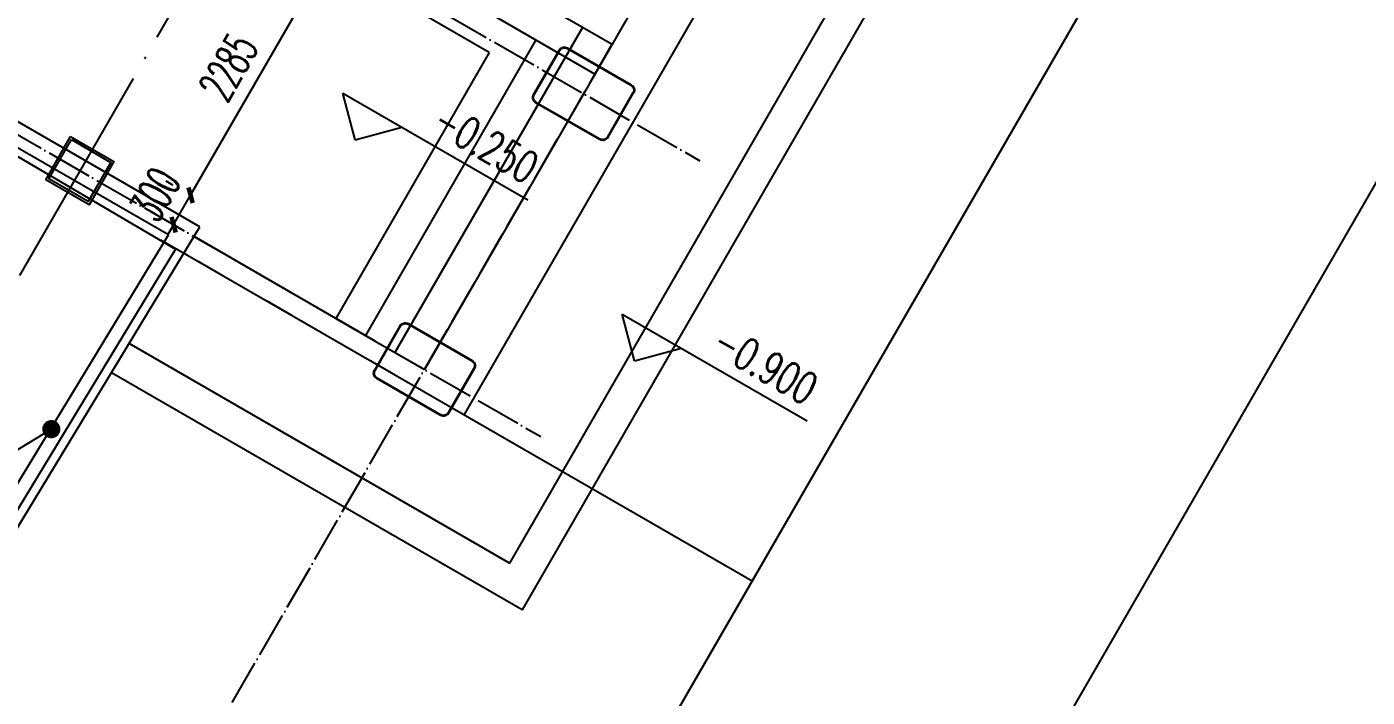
# Model space of a CAD drawing. Header units: millimetres. Extents: x 216654360 to 218309126, y 218099985 to 219647706.
# Drawn here: x 217908599 to 217920388, y 218892183 to 218898079 of the extents above; entities that cross this region are included whole.
import ezdxf
from ezdxf.xclip import XClip

# ---------------------------------------------------------------- set-up
doc = ezdxf.new("R2010")
doc.units = ezdxf.units.MM
doc.header["$LTSCALE"] = 1000
doc.header["$XCLIPFRAME"] = 0
doc.linetypes.add('02-博雅楼平面图（V8）$0$DASH', pattern=[0.35, 0.25, -0.1])
doc.linetypes.add('DOTE', pattern=[2.42, 2, -0.2, 0.02, -0.2])
doc.layers.add('02-博雅楼平面图（V8）$0$A-FLOR-OVHD', color=173, linetype='02-博雅楼平面图（V8）$0$DASH', lineweight=9)
doc.layers.add('内装控制线', color=6, linetype='Continuous', lineweight=35)
for name, color, linetype in [('A-ANNO-DIMS', 3, 'Continuous'), ('A-ANNO-DOTE', 1, 'DOTE'), ('A-ANNO-IDEN-LEVL', 3, 'Continuous'), ('A-ANNO-TXT', 7, 'Continuous'), ('A-FLOR-STRS', 51, 'Continuous'), ('A-FURN', 45, 'Continuous'), ('A-WALL', 2, 'Continuous'), ('A-WALL-MSNW', 2, 'Continuous'), ('A-WALL-PATT', 252, 'Continuous'), ('DIM_LEAD', 3, 'Continuous'), ('现状植物', 3, 'Continuous')]:
    doc.layers.add(name, color=color, linetype=linetype)
doc.styles.add('_TCH_DIM_T3', font='SIMPLEX.shx', dxfattribs={"width": 0.564706, "bigfont": 'GBCBIG.shx'})
doc.styles.add('A_DIM', font='SIMPLEX', dxfattribs={"width": 0.7, "bigfont": 'HZ'})
doc.dimstyles.new('_TCH_ARCH&&100', dxfattribs={"dimtxt": 297.5, "dimasz": 100, "dimexe": 250, "dimexo": 300, "dimgap": 126.25, "dimtad": 1, "dimdec": 0, "dimzin": 0, "dimdsep": 46, "dimtxsty": '_TCH_DIM_T3', "dimblk": 'ARCHTICK', "dimcen": 0.09, "dimclrt": 7, "dimazin": 2, "dimtfac": 1, "dimtdec": 0, "dimtix": 1, "dimtmove": 2, "dimatfit": 3, "dimfxl": 100, "dimtolj": 1, "dimtzin": 0, "dimarcsym": 0})

# ---------------------------------------------------------------- blocks, each defined once
blk = doc.blocks.new('123sfg')
at = {"color": 5, "linetype": 'Continuous'}
for p, q in [((-488.181, -1174.087), (-488.181, -1227.658)), ((-485.181, -1174.087), (-485.181, -1225.876)), ((-494.186, -1214.937), (-488.181, -1214.937))]:
    blk.add_line(p, q, dxfattribs=at)
at = {"layer": 'A-WALL-PATT', "flags": 128}
blk.add_lwpolyline([(-504.339, -1219.975), (-504.317, -1218.763), (-505.836, -1218.729), (-505.807, -1217.226), (-505.673, -1214.815), (-503.917, -1214.864), (-494.032, -1214.943), (-494.122, -1218.949), (-495.16, -1218.919), (-495.16, -1219.197), (-495.291, -1219.203), (-495.308, -1220.689), (-495.325, -1220.944), (-495.392, -1221.219), (-495.865, -1223.091), (-498.313, -1222.951), (-498.276, -1219.989)], close=True, dxfattribs=at)
blk = doc.blocks.new('123sdtrt')
at = {"layer": 'A-WALL-MSNW'}
for p, q in [((6001102, -23348), (5985560, -23348)), ((6001005, -27724), (6001102, -23348)), ((6000898, -23548), (5985760, -23548)), ((6000809, -27518), (6000898, -23548))]:
    blk.add_line(p, q, dxfattribs=at)
blk = doc.blocks.new('A$C626D7193')
for points in [[(34511, -90517), (34951, -90517), (34951, -90956), (34511, -90956)], [(34531, -90537), (34931, -90537), (34931, -90936), (34531, -90936)], [(34531, -90537), (34931, -90537), (34931, -90936), (34531, -90936)]]:
    blk.add_lwpolyline(points, close=True)
at = {"layer": 'A-ANNO-DOTE', "ltscale": 0.2}
for p, q in [((38231, -96055), (38231, -50067)), ((18449, -87936), (39411, -87936)), ((18449, -90736), (39411, -90736))]:
    blk.add_line(p, q, dxfattribs=at)
at = {"layer": 'A-ANNO-DOTE', "flags": 128}
blk.add_lwpolyline([(34731, -58340), (34731, -96055)], dxfattribs=at)
blk = doc.blocks.new('13artr')
at = {"layer": '内装控制线'}
blk.add_lwpolyline([(6070522, 2127), (6071172, 2127, -0.414214), (6071222, 2077), (6071222, 1627, -0.414214), (6071172, 1577), (6070522, 1577, -0.414214), (6070472, 1627), (6070472, 2077, -0.414214)], format="xyb", close=True, dxfattribs=at)
blk = doc.blocks.new('_ArchTick')
at = {"color": 0, "linetype": 'ByBlock', "const_width": 0.4}
blk.add_lwpolyline([(-0.5, -0.5), (0.5, 0.5)], dxfattribs=at)
blk = doc.blocks.new('*D527')
at = {"layer": 'A-ANNO-DIMS', "color": 0, "lineweight": -2, "transparency": 16777216}
for p, q in [((6079800, -23149), (6079800, -23049)), ((6079621, -23149), (6079550, -23149)), ((6079800, -23448), (6079800, -23149)), ((6079621, -23448), (6079550, -23448)), ((6079800, -23448), (6079800, -23548))]:
    blk.add_line(p, q, dxfattribs=at)
at = {"layer": 'Defpoints', "color": 0, "transparency": 16777216}
for p in [(6079800, -23149), (6079921, -23149), (6079921, -23448)]:
    blk.add_point(p, dxfattribs=at)
at = {"layer": 'A-ANNO-DIMS', "color": 0, "lineweight": -2, "transparency": 16777216, "xscale": 100, "yscale": 100, "zscale": 100}
for p, rotation in [((6079800, -23149), 270), ((6079800, -23448), 90)]:
    blk.add_blockref('_ArchTick', p, dxfattribs=dict(at, rotation=rotation))
at = {"layer": 'A-ANNO-DIMS', "color": 7, "transparency": 16777216, "insert": (6079525, -23298), "char_height": 297.5, "attachment_point": 5, "rotation": 90, "style": '_TCH_DIM_T3'}
blk.add_mtext('\\A1;300', dxfattribs=at)
blk = doc.blocks.new('*D528')
at = {"layer": 'A-ANNO-DIMS', "color": 0, "lineweight": -2, "transparency": 16777216}
for p, q in [((6079621, -20863), (6079550, -20863)), ((6079800, -23149), (6079800, -20863)), ((6079621, -23149), (6079550, -23149))]:
    blk.add_line(p, q, dxfattribs=at)
at = {"layer": 'Defpoints', "color": 0, "transparency": 16777216}
for p in [(6079800, -20863), (6079921, -20863), (6079921, -23149)]:
    blk.add_point(p, dxfattribs=at)
at = {"layer": 'A-ANNO-DIMS', "color": 0, "lineweight": -2, "transparency": 16777216, "xscale": 100, "yscale": 100, "zscale": 100}
for p, rotation in [((6079800, -20863), 90), ((6079800, -23149), 270)]:
    blk.add_blockref('_ArchTick', p, dxfattribs=dict(at, rotation=rotation))
at = {"layer": 'A-ANNO-DIMS', "color": 7, "transparency": 16777216, "insert": (6079525, -22006), "char_height": 297.5, "attachment_point": 5, "rotation": 90, "style": '_TCH_DIM_T3'}
blk.add_mtext('\\A1;2285', dxfattribs=at)
blk = doc.blocks.new('A$C04836B57')
at = {"layer": '02-博雅楼平面图（V8）$0$A-FLOR-OVHD'}
for p, q in [((-83031.8, -54475.9), (-83031.8, -83100.8)), ((-83031.8, -83100.8), (-85875.5, -83100.8))]:
    blk.add_line(p, q, dxfattribs=at)
at = {"layer": 'A-ANNO-IDEN-LEVL', "linetype": 'Continuous'}
for p, q in [((-85068.6, -81484.4), (-85368.6, -81184.4)), ((-85368.6, -81184.4), (-83489.4, -81184.4)), ((-85068.6, -81484.4), (-84768.6, -81184.4)), ((-81969.6, -81940.8), (-82269.6, -81640.8)), ((-82269.6, -81640.8), (-80390.4, -81640.8)), ((-81969.6, -81940.8), (-81669.6, -81640.8))]:
    blk.add_line(p, q, dxfattribs=at)
at = {"layer": 'A-FLOR-STRS'}
for p, q in [((-83531.8, -79330.9), (-83531.8, -82930.9)), ((-83531.8, -79630.9), (-86931.8, -79631)), ((-83831.8, -79630.9), (-83831.8, -82930.9)), ((-83531.8, -79930.9), (-86931.8, -79931)), ((-84131.8, -79930.9), (-84131.8, -82930.9)), ((-84431.8, -80230.9), (-86931.8, -80231)), ((-84431.8, -80230.9), (-84431.8, -82930.9)), ((-84431.8, -82930.9), (-85871.7, -82930.9)), ((-84431.8, -82930.9), (-83531.8, -82930.9))]:
    blk.add_line(p, q, dxfattribs=at)
at = {"layer": 'A-FURN', "color": 251}
for points in [[(-100756.8, -82830.9), (-100756.8, -43780), (-81731.8, -43780), (-81731.8, -84331.8), (-85903, -84331.8)], [(-100456.8, -82830.9), (-100456.8, -44080), (-82031.8, -44080), (-82031.8, -84031.8), (-85896.3, -84031.8)]]:
    blk.add_lwpolyline(points, dxfattribs=at)
at = {"layer": 'A-WALL-PATT'}
blk.add_lwpolyline([(-83031.8, -75631.3), (-83031.8, -75631.3), (-83031.8, -83100.8)], dxfattribs=at)
at = {"layer": 'DIM_LEAD'}
blk.add_line((-86111.8, -85025.8), (-86976.3, -86606.3), dxfattribs=at)
at = {"layer": 'DIM_LEAD', "const_width": 80}
blk.add_lwpolyline([(-86092.6, -84990.7, 1), (-86131, -85060.8, 1)], format="xyb", close=True, dxfattribs=at)
at = {"layer": 'A-ANNO-DOTE'}
ref = blk.add_blockref('123sfg', (408074.6, 1131835.7), dxfattribs=dict(at, xscale=1000, yscale=1000, zscale=1000))
XClip(ref).set_block_clipping_path([(-527.1162536906, -1244.4995262616), (-408.0745740716, -1131.8357493737)])
at = {"layer": 'A-ANNO-TXT'}
blk.add_blockref('A$C626D7193', (-121762.4, 7805.5), dxfattribs=at)
at = {"layer": 'A-WALL'}
ref = blk.add_blockref('123sdtrt', (-6086971.9, -59483.2), dxfattribs=at)
XClip(ref).set_block_clipping_path([(5967930.2562667066, -53180.5443578812), (6086971.9358856641, 59482.6559491576)])
at = {"layer": '内装控制线'}
for p in [(-6154379.1, -81982.7), (-6154379.1, -84782.7)]:
    blk.add_blockref('13artr', p, dxfattribs=at)
at = {"layer": 'A-ANNO-TXT', "color": 7, "linetype": 'Continuous', "style": 'A_DIM', "width": 0.7}
for s, p in [('-0.250', (-84546.1, -81079.4)), ('-0.900', (-81447.1, -81535.8))]:
    blk.add_text(s, height=280, dxfattribs=at).set_placement(p)
at = {"layer": 'A-ANNO-DIMS'}
dim = blk.add_aligned_dim(p1=(-85957.7, -82631.4), p2=(-85957.7, -80345.9), distance=121.5, text='2285', dimstyle='_TCH_ARCH&&100', dxfattribs=at)
dim.commit()
dim.dimension.update_dxf_attribs({"geometry": '*D528', "text_midpoint": (-86354.2, -81488.6), "insert": (-6165879.1, -59482.7)})
dim = blk.add_aligned_dim(p1=(-85957.7122, -82930.9403), p2=(-85957.7122, -82631.3637), distance=121.4654, dimstyle='_TCH_ARCH&&100', dxfattribs=at)
dim.commit()
dim.dimension.update_dxf_attribs({"geometry": '*D527', "text_midpoint": (-86354.1776, -82781.152), "insert": (-6165879.1066, -59482.6559)})

msp = doc.modelspace()

# ---------------------------------------------------------------- block references
at = {"layer": '现状植物', "rotation": 330.0099772030858}
msp.add_blockref('A$C04836B57', (218025897, 218925139), dxfattribs=at)

doc.saveas('drawing.dxf')
